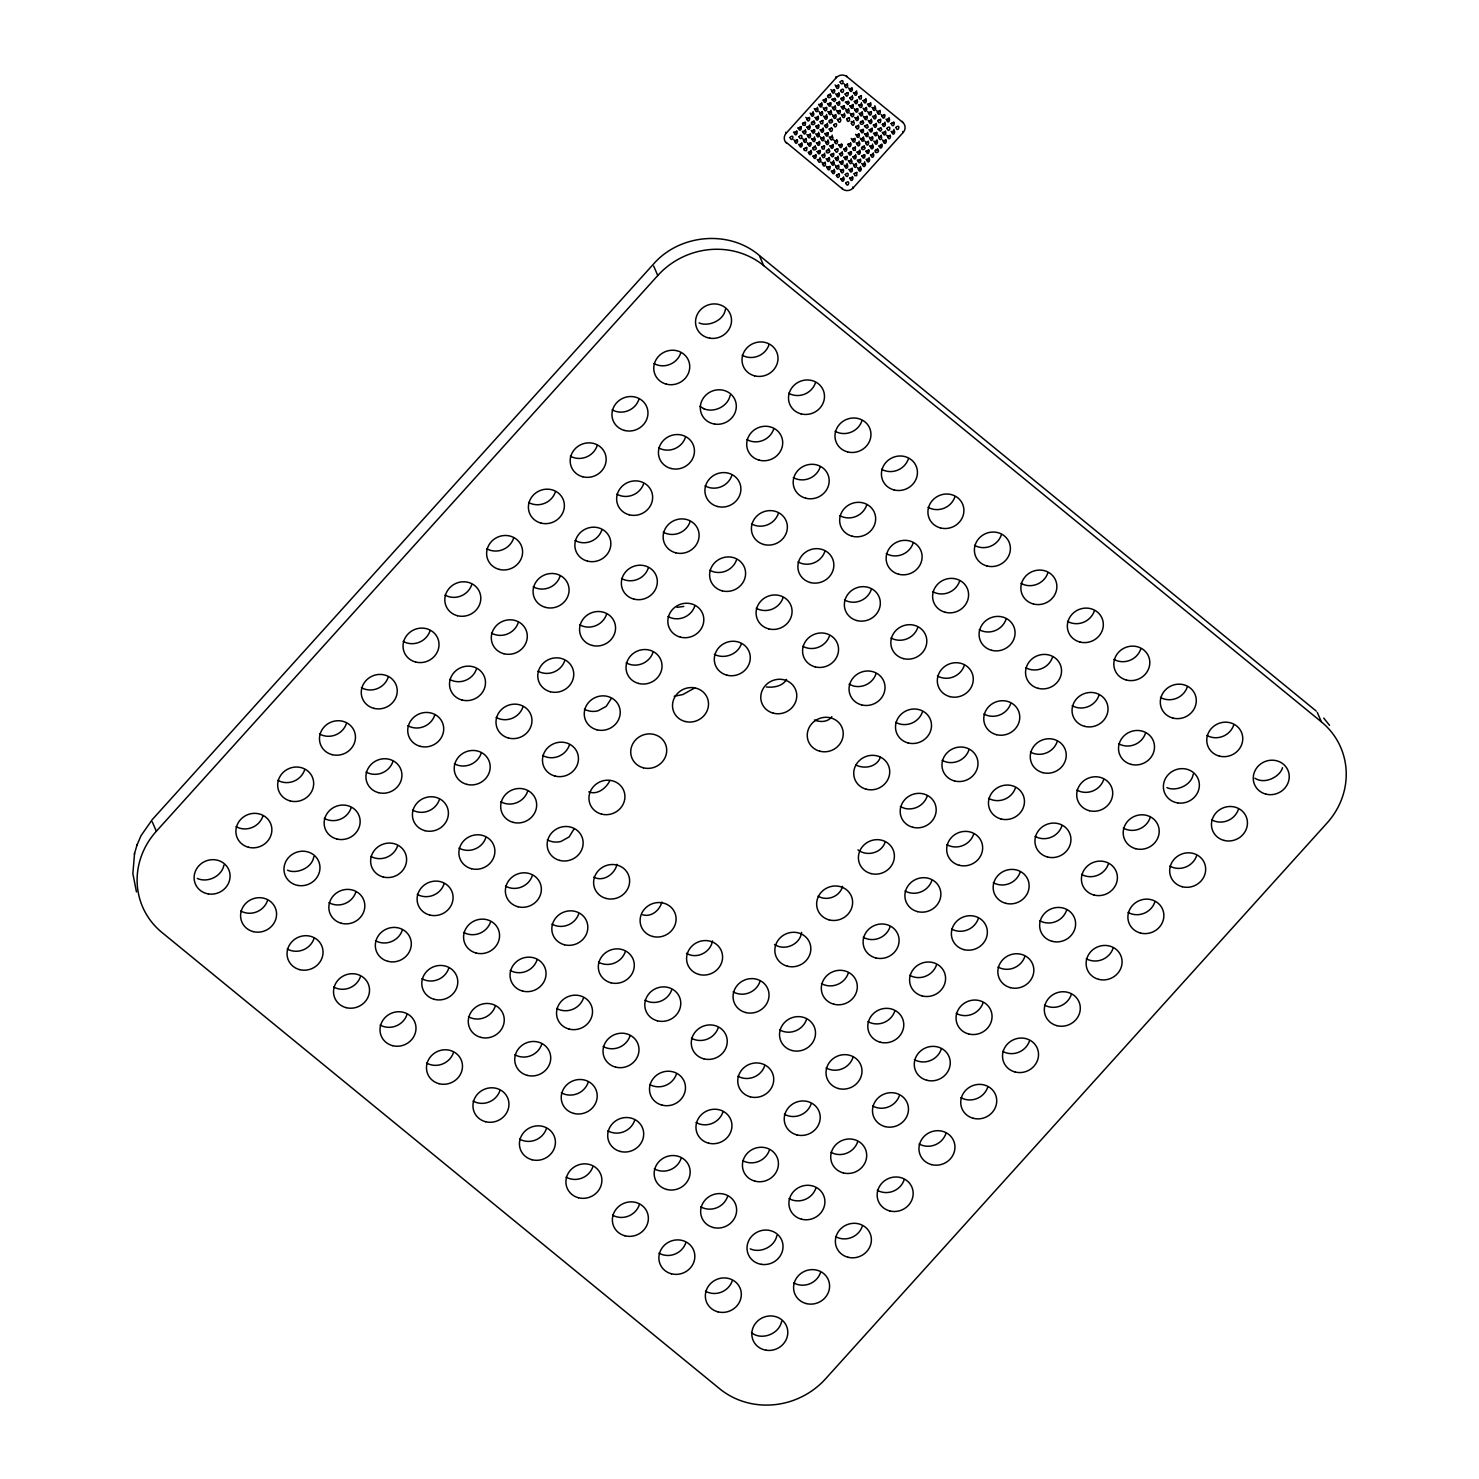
<?xml version="1.0" encoding="UTF-8"?>
<svg xmlns="http://www.w3.org/2000/svg" width="1479" height="1479" viewBox="0 0 1479 1479"><rect width="100%" height="100%" fill="white"/><g stroke="black" fill="none" stroke-linecap="round" stroke-linejoin="round"><path stroke-width="1.5" d="M833.564 139.876L835.746 141.522M854.844 138.268L853.438 139.932L851.183 138.508M801.6 932.38C800.194 944.6 784.609 951.293 774.515 944.489M134.571 853.42L132.87 873.645L136.456 891.892M836.8 139.729L835.783 141.503M828 132.555L827.519 133.683M859.114 133.868L857.672 135.439L855.601 134.349M797.347 139.71L795.48 141.448L793.761 139.71M801.063 126.658L800.102 128.137L797.939 127.878M802.542 123.46L802.931 125.142L805.094 125.401L805.593 122.683L802.542 123.46L805.242 122.017M802.672 138.453L804.299 140.616L806.147 138.434M809.42 117.396L807.552 119.115L805.833 117.396M803.947 148.769L804.336 150.433L806.499 150.71L806.998 147.992L803.947 148.769L806.647 147.327M811.379 122.646C810.64 126.584 817.258 123.996 814.06 121.592C809.346 121.001 813.653 124.975 814.023 120.742M810.825 142.687L808.958 144.424L807.238 142.687M814.541 129.616L813.136 131.298L811.139 130.485M818.904 111.48L820.549 113.661L822.379 111.48M812.784 147.937C812.045 151.893 818.663 149.305 815.465 146.883C810.27 146.643 815.964 150.063 815.28 145.626M818.719 124.994L817.314 126.658L815.595 126.214M820.198 121.814L820.956 123.755L822.749 123.755L822.879 120.76L820.198 121.814L822.897 120.354M827.611 95.673C826.872 99.629 833.509 97.041 830.311 94.638C825.596 94.046 829.904 98.002 830.274 93.787M820.327 136.789L821.954 138.952L823.803 136.789M826.613 107.301L824.727 109.021L823.045 107.745M820.124 150.285L818.719 151.967L817 151.524M821.603 147.105L822.361 149.046L824.154 149.046L824.653 146.329L821.603 147.105L824.302 145.663M830.791 102.661L829.368 104.325L827.39 103.53M829.035 120.982C828.425 125.382 835.358 121.611 831.29 119.762C826.706 120.169 831.882 122.775 831.679 119.078M834.489 89.609L832.622 91.328L830.902 89.609M821.732 162.08L823.359 164.261L825.208 162.08M832.381 114.456L834.027 116.638L835.857 114.456M826.262 150.913C825.522 154.87 832.141 152.282 828.943 149.86C823.748 149.601 829.442 153.04 828.758 148.603M838.667 84.969L836.8 86.706L835.08 84.969M843.991 83.693L845.618 85.874L847.467 83.693M829.885 166.332L828.018 168.051L826.299 166.332M840.072 110.278L838.205 111.997L836.485 110.278M833.601 153.261L832.64 154.759L830.477 154.482M844.25 105.638L842.845 107.301L840.867 106.506M847.966 92.567L845.212 94.064M837.78 148.639L835.006 150.137M835.191 165.056L836.837 167.238L838.667 165.056M852.144 87.945L850.277 89.664L848.558 87.945M839.185 173.93L836.411 175.428M843.363 169.309L841.496 171.028L839.758 169.309M853.549 113.236L851.682 114.974L849.963 113.254M847.079 156.238L845.655 157.902L843.677 157.107M858.744 97.004L859.502 98.945L861.296 98.927L861.425 95.95L858.744 97.004L861.444 95.543M857.728 108.614L855.86 110.333L854.141 108.614M851.257 151.616L849.852 153.28L848.133 152.836M852.736 148.436L853.475 150.359L855.287 150.359L855.417 147.382L852.736 148.436L855.435 146.976M852.847 163.411L854.492 165.574L856.323 163.393M860.149 122.295C859.41 126.251 866.047 123.663 862.83 121.241C858.134 120.649 862.442 124.624 862.812 120.409M852.662 176.907L851.682 178.404L849.538 178.127M854.141 173.727L854.899 175.668L856.692 175.668L856.822 172.673L854.141 173.727L856.84 172.285M863.311 129.283L861.906 130.947L859.928 130.152M867.027 116.212L865.16 117.95L863.44 116.231M861.554 147.604C860.815 151.561 867.452 148.954 864.235 146.55C859.539 145.959 863.847 149.934 864.217 145.7M860.538 159.214L859.133 160.878L857.154 160.083M864.919 141.078L866.565 143.241L868.395 141.078M871.205 111.591L869.338 113.31L867.618 111.591M864.734 154.574L863.754 156.071L861.591 155.813M868.912 149.952L867.489 151.616L865.77 151.172M876.511 110.315L878.156 112.478L879.987 110.315M872.61 136.881L870.743 138.619L869.023 136.9M877.805 120.631L878.563 122.572L880.356 122.572L880.855 119.854L877.805 120.631L880.504 119.189M876.788 132.26L875.383 133.923L873.405 133.128M875.032 150.581C874.292 154.519 880.929 151.93 877.713 149.527C873.017 148.935 877.306 152.892 877.694 148.676M884.682 114.567L882.797 116.286L881.077 114.567M886.087 139.858L884.202 141.596L882.482 139.858M890.266 135.236L888.398 136.955L886.66 135.236M893.982 122.165L891.208 123.663M137.011 845.045L141.004 835.709L152.226 819.643L653.57 263.983C679.342 234.403 728.26 229.504 758.579 254.832L1316.273 711.103M134.367 854.141L137.196 844.398M617.002 864.291C614.82 874.163 603.45 882.187 593.708 877.176M1282.515 767.73C1280.13 776.53 1264.933 784.868 1254.876 778.213M849.297 117.691L846.727 118.745M841.773 144.202L840.054 145.681L838.408 144.517M712.508 940.921C710.678 952.421 696.609 959.538 686.496 953.326M223.939 865.104C221.702 876.64 207.263 883.074 197.299 878.452M313.825 856.655C312.051 868.598 295.745 874.274 287.536 870.188M725.394 309.37C723.619 321.294 707.313 326.97 699.086 322.884M730.164 395.244C727.908 406.78 713.47 413.214 703.505 408.574M776.882 1235.52C774.645 1247.056 760.206 1253.489 750.223 1248.849M781.651 1321.376C778.841 1335.056 760.151 1340.51 751.443 1332.505M1193.22 774.09C1191.445 786.015 1175.158 791.69 1166.931 787.623M661.871 902.042C659.763 910.288 651.333 917.405 642.589 914.798M574 828.961L569.101 836.948L560.855 841.496A18.173 17.082 -23.4 0 1 547.285 839.795M842.549 886.309C839.998 896.644 826.983 901.561 818.053 896.126M834.951 98.427L835.783 99.925L834.378 101.589L832.178 99.925L834.951 98.427L831.845 99.259M848.428 101.404L849.26 102.901L847.855 104.565L845.748 102.458L848.428 101.404L845.304 102.236M845.581 108.577L847.023 111.165L848.706 108.577M867.489 125.049L868.228 126.991L866.916 128.211L864.716 126.547L867.489 125.049L864.365 125.881M880.966 128.026L881.798 129.523L880.375 131.187L878.193 129.523L880.966 128.026L877.842 128.839M878.119 135.199L879.561 137.787L881.244 135.199M611.234 698.624L606.205 706.352L597.96 710.844A18.173 17.082 -23.4 0 1 584.39 709.144M741.275 644.031C737.707 654.624 724.063 659.449 714.357 654.328M885.181 841.958C881.78 853.069 866.879 856.877 857.968 849.889M880.375 757.322C876.77 767.083 864.346 769.357 855.805 764.976M831.586 128.063L828.998 129.043M609.718 780.912C605.983 788.344 597.368 795.184 588.753 791.894M786.588 679.379C782.631 686.348 773.702 687.735 766.381 686.977M831.827 716.686C828.037 722.214 820.124 722.418 814.467 719.996M156.33 831.272L657.767 275.538A75.688 71.177 -23.4 0 1 763.682 265.591L1321.394 721.863A75.688 71.177 -23.4 0 1 1327.014 823.063L825.578 1378.816A75.688 71.177 -23.4 0 1 719.663 1388.763L161.95 932.473A75.688 71.177 -23.4 0 1 156.33 831.272L152.245 821.806M786.717 143.371A7.561 7.118 -23.4 0 1 786.144 133.239L836.301 77.666A7.561 7.118 -23.4 0 1 846.894 76.668L902.652 122.295A7.561 7.118 -23.4 0 1 903.225 132.426L853.069 187.999A7.561 7.118 -23.4 0 1 842.494 188.998L786.31 142.409M694.686 687.975L682.762 694.575L674.184 696.258M827.427 133.813L824.616 133.461M676.938 607.37L683.76 606.427M849.852 97.873L852.033 97.596L852.422 95.506M882.39 124.495L884.571 124.218L884.941 122.128M879.136 145.996L880.948 145.996L881.872 144.036M843.843 149.305L846.025 149.028L846.432 147.013M900.323 806.573L904.593 808.347A18.173 17.082 -23.4 0 0 927.185 796.127M855.62 126.325L857.598 126.75L858.615 124.975M699.937 406.355L703.875 408.759M862.96 100.572L865.511 100.572L865.881 98.483M854.141 101.404L856.304 101.681L857.228 99.74M840.664 98.427L842.827 98.705L843.751 96.764M873.202 125.049L875.365 125.308L876.289 123.367M836.485 103.068L838.648 103.327L839.573 101.385M869.023 129.671L871.186 129.949L872.111 128.007M823.008 100.091L825.171 100.35L826.095 98.409M870.428 154.981L872.961 154.981L873.349 152.892M824.413 125.382L826.576 125.66L827.334 123.293M856.951 152.004L859.114 152.282L859.872 149.915M852.773 156.626L854.936 156.903L855.694 154.555M806.758 127.046L809.309 127.046L809.697 124.957M839.296 153.668L841.847 153.65L842.217 151.579M821.64 155.313L824.191 155.313L824.579 153.224M808.181 152.337L810.326 152.614L811.102 150.266M812.821 156.145L814.984 156.423L815.909 154.482M840.701 178.959L843.252 178.959L843.622 176.87M849.075 684.185L853.438 685.997A18.173 17.082 -23.4 0 0 876.012 673.758M847.596 144.239L849.796 144.628L850.684 142.76M851.128 121.426L853.143 122.202L853.716 120.575M837.022 119.281L839.24 119.392L840.257 117.617M1323.705 718.091L1329.566 725.357M893.982 129.376L893.482 132.093L891.042 131.465M885.939 119.226L888.361 119.854L889.119 117.507M874.921 105.73L874.422 108.448L871.834 107.412M867.341 104.011L869.338 104.824L870.706 102.698M872.462 116.249L874.884 116.878L875.66 114.53M861.444 102.754L861.333 105.194L858.523 104.843M853.401 92.604L855.823 93.232L856.6 90.885M882.223 132.297L884.202 133.092L885.57 130.984M858.985 113.273L861.407 113.901L862.183 111.554M849.686 105.675L851.682 106.47L853.05 104.362M872.61 144.092L872.111 146.809L869.523 145.774M859.133 141.134L858.633 143.851L856.045 142.797M865.973 159.251L868.413 159.88L869.171 157.513M864.716 161.803L864.235 164.52L861.647 163.466M826.613 114.512L826.114 117.229L823.526 116.175M818.571 104.362L820.993 104.991L821.751 102.624M860.538 166.424L860.057 169.142L857.413 167.645M851.257 158.826L850.758 161.544L848.17 160.49M813.136 111.535L812.637 114.253L810.048 113.199M814.855 117.433L817.277 118.061L818.201 116.12M847.079 163.448L846.58 166.166L843.991 165.13M828.018 139.802L827.519 142.52L824.894 141.041M819.976 129.653L822.398 130.281L823.156 127.933M848.798 169.345L850.776 170.14L852.144 168.033M829.737 145.7L831.716 146.495L833.084 144.387M818.719 132.204L818.22 134.922L815.632 133.868M834.859 157.939L837.28 158.567L838.038 156.201M833.601 160.471L833.102 163.189L830.514 162.154M814.541 136.844L814.042 139.544L811.453 138.508M816.26 142.724L818.257 143.537L819.606 141.411M826.021 158.771L828.018 159.566L829.386 157.458M802.321 131.317L804.742 131.945L805.519 129.597M831.143 171.009L833.564 171.638L834.341 169.272M820.124 157.513L820.013 159.954L817.203 159.603M793.483 132.149L795.924 132.777L796.848 130.836M798.605 144.387L801.045 145.016L801.803 142.65M1317.29 712.416L1321.394 721.863M902.245 121.352L902.652 122.295M902.819 131.483L903.225 132.426M846.469 75.725L846.894 76.668M835.894 76.723L836.301 77.666M852.662 187.057L853.069 187.999M842.069 188.055L842.494 188.998M785.737 132.297L786.144 133.239M759.596 256.126L763.682 265.591M653.681 266.072L657.767 275.538M871.482 119.152L870.262 121.685L868.118 120.465M877.065 139.821L876.289 142.187L873.701 141.134M862.996 108.226L865.16 109.446L866.509 107.338M867.766 132.223L866.565 134.755L864.402 133.535M858.005 116.175L857.228 118.542L854.64 117.488M863.588 136.844L862.386 139.377L860.223 138.176M838.944 92.548L838.168 94.896L835.58 93.861M844.527 113.217L843.769 115.528L841.181 114.53M835.228 105.601L834.027 108.133L831.882 106.913M831.05 110.241L829.848 112.774L827.704 111.554M839.332 161.322L841.477 162.542L842.845 160.416M817.573 107.264L816.815 109.612L814.226 108.577M829.09 136.808L831.161 137.861L832.27 135.162M806.813 134.7L808.958 135.92L810.326 133.813M355.81 892.17A18.173 17.082 -23.4 0 1 328.985 902.671M262.874 816.112A18.173 17.082 -23.4 0 1 236.03 826.632M648.32 567.991A18.173 17.082 -23.4 0 1 621.494 578.492M555.364 491.934A18.173 17.082 -23.4 0 1 528.539 502.453M694.797 606.002A18.173 17.082 -23.4 0 1 667.972 616.521M681.153 1158.334A18.173 17.082 -23.4 0 1 654.31 1168.835M727.631 1196.345A18.173 17.082 -23.4 0 1 700.787 1206.864M448.766 968.209A18.173 17.082 -23.4 0 1 421.94 978.728M527.652 791.247A18.173 17.082 -23.4 0 1 500.826 801.766M722.935 1112.023A18.173 17.082 -23.4 0 1 696.091 1122.524M769.413 1150.033A18.173 17.082 -23.4 0 1 742.569 1160.553M815.89 1188.062A18.173 17.082 -23.4 0 1 789.046 1198.582M764.717 1065.712A18.173 17.082 -23.4 0 1 737.892 1076.213M402.288 930.18A18.173 17.082 -23.4 0 1 375.463 940.699M495.243 1006.238A18.173 17.082 -23.4 0 1 468.418 1016.739M959.594 581.136A18.173 17.082 -23.4 0 1 932.75 591.655M541.721 1044.266A18.173 17.082 -23.4 0 1 514.877 1054.767M588.198 1082.277A18.173 17.082 -23.4 0 1 561.354 1092.796M634.676 1120.306A18.173 17.082 -23.4 0 1 607.832 1130.825M964.271 665.476A18.173 17.082 -23.4 0 1 937.446 675.995M1010.749 703.505A18.173 17.082 -23.4 0 1 983.923 714.006M732.308 1280.685A18.173 17.082 -23.4 0 1 705.483 1291.204M783.057 597.719A18.173 17.082 -23.4 0 1 756.231 608.239M871.316 589.437A18.173 17.082 -23.4 0 1 844.491 599.938M346.437 723.49A18.173 17.082 -23.4 0 1 319.612 734.009M485.87 837.558A18.173 17.082 -23.4 0 1 459.026 848.077M434.697 715.207A18.173 17.082 -23.4 0 1 407.871 725.727M945.931 1133.469A18.173 17.082 -23.4 0 1 919.106 1143.97M1006.071 619.165A18.173 17.082 -23.4 0 1 979.227 629.684M1233.745 724.95A18.173 17.082 -23.4 0 1 1206.919 735.451M1187.286 686.922A18.173 17.082 -23.4 0 1 1160.442 697.441M1140.808 648.893A18.173 17.082 -23.4 0 1 1113.964 659.412M1103.704 779.544A18.173 17.082 -23.4 0 1 1076.86 790.063M1071.295 994.535A18.173 17.082 -23.4 0 1 1044.451 1005.036M606.538 614.303A18.173 17.082 -23.4 0 1 579.694 624.804M861.943 420.757A18.173 17.082 -23.4 0 1 835.117 431.276M908.42 458.786A18.173 17.082 -23.4 0 1 881.576 469.287M1066.599 910.195A18.173 17.082 -23.4 0 1 1039.774 920.714M824.857 551.408A18.173 17.082 -23.4 0 1 798.013 561.928M518.279 622.585A18.173 17.082 -23.4 0 1 491.435 633.086M1196.659 855.601A18.173 17.082 -23.4 0 1 1169.815 866.102M866.639 505.097A18.173 17.082 -23.4 0 1 839.795 515.616M1024.818 956.506A18.173 17.082 -23.4 0 1 997.992 967.026M1029.513 1040.846A18.173 17.082 -23.4 0 1 1002.67 1051.347M564.756 660.614A18.173 17.082 -23.4 0 1 537.912 671.115M760.04 981.372A18.173 17.082 -23.4 0 1 733.196 991.891M1052.53 657.194A18.173 17.082 -23.4 0 1 1025.705 667.695M1145.486 733.233A18.173 17.082 -23.4 0 1 1118.66 743.752M973.663 834.156A18.173 17.082 -23.4 0 1 946.819 844.657M1020.14 872.166A18.173 17.082 -23.4 0 1 993.296 882.686M513.583 538.245A18.173 17.082 -23.4 0 1 486.757 548.764M653.015 652.313A18.173 17.082 -23.4 0 1 626.172 662.832M560.06 576.274A18.173 17.082 -23.4 0 1 533.216 586.775M931.862 880.467A18.173 17.082 -23.4 0 1 905.037 890.968M978.34 918.477A18.173 17.082 -23.4 0 1 951.515 928.997M314.029 938.481A18.173 17.082 -23.4 0 1 287.203 948.982M360.506 976.491A18.173 17.082 -23.4 0 1 333.662 987.011M267.551 900.452A18.173 17.082 -23.4 0 1 240.726 910.972M583.502 997.955A18.173 17.082 -23.4 0 1 556.677 1008.456M811.195 1103.722A18.173 17.082 -23.4 0 1 784.369 1114.242M857.672 1141.751A18.173 17.082 -23.4 0 1 830.847 1152.27M1094.331 610.882A18.173 17.082 -23.4 0 1 1067.487 621.383M392.915 761.519A18.173 17.082 -23.4 0 1 366.071 772.038M578.825 913.615A18.173 17.082 -23.4 0 1 551.981 924.116M625.303 951.644A18.173 17.082 -23.4 0 1 598.459 962.145M490.566 921.898A18.173 17.082 -23.4 0 1 463.722 932.417M820.586 1272.402A18.173 17.082 -23.4 0 1 793.742 1282.903M862.368 1226.091A18.173 17.082 -23.4 0 1 835.524 1236.592M671.78 989.654A18.173 17.082 -23.4 0 1 644.936 1000.174M718.239 1027.683A18.173 17.082 -23.4 0 1 691.414 1038.203M406.984 1014.52A18.173 17.082 -23.4 0 1 380.14 1025.039M1047.853 572.854A18.173 17.082 -23.4 0 1 1021.009 583.373M680.728 353A18.173 17.082 -23.4 0 1 653.903 363.52M848.299 973.09A18.173 17.082 -23.4 0 1 821.455 983.59M894.777 1011.1A18.173 17.082 -23.4 0 1 867.933 1021.619M941.254 1049.129A18.173 17.082 -23.4 0 1 914.41 1059.648M731.902 475.351A18.173 17.082 -23.4 0 1 705.058 485.87M638.946 399.312A18.173 17.082 -23.4 0 1 612.103 409.831M778.379 513.379A18.173 17.082 -23.4 0 1 751.535 523.899M829.534 635.748A18.173 17.082 -23.4 0 1 802.709 646.249M453.461 1052.549A18.173 17.082 -23.4 0 1 426.618 1063.068M499.939 1090.578A18.173 17.082 -23.4 0 1 473.095 1101.079M546.417 1128.588A18.173 17.082 -23.4 0 1 519.573 1139.107M1099.008 695.204A18.173 17.082 -23.4 0 1 1072.183 705.723M913.116 543.126A18.173 17.082 -23.4 0 1 886.272 553.627M532.348 875.586A18.173 17.082 -23.4 0 1 505.504 886.106M987.732 1087.157A18.173 17.082 -23.4 0 1 960.888 1097.658M522.956 706.925A18.173 17.082 -23.4 0 1 496.131 717.426M476.497 668.896A18.173 17.082 -23.4 0 1 449.653 679.416M430.019 630.867A18.173 17.082 -23.4 0 1 403.175 641.387M569.433 744.935A18.173 17.082 -23.4 0 1 542.608 755.455M481.174 753.236A18.173 17.082 -23.4 0 1 454.349 763.737M388.219 677.179A18.173 17.082 -23.4 0 1 361.394 687.698M1057.226 741.515A18.173 17.082 -23.4 0 1 1030.401 752.035M601.842 529.963A18.173 17.082 -23.4 0 1 575.017 540.464M904.15 1179.78A18.173 17.082 -23.4 0 1 877.306 1190.281M736.579 559.691A18.173 17.082 -23.4 0 1 709.754 570.21M643.642 483.651A18.173 17.082 -23.4 0 1 616.798 494.152M1001.375 534.825A18.173 17.082 -23.4 0 1 974.532 545.344M922.489 711.787A18.173 17.082 -23.4 0 1 895.645 722.307M968.967 749.816A18.173 17.082 -23.4 0 1 942.123 760.317M597.165 445.623A18.173 17.082 -23.4 0 1 570.321 456.142M890.081 926.778A18.173 17.082 -23.4 0 1 863.237 937.279M936.558 964.789A18.173 17.082 -23.4 0 1 909.714 975.308M983.036 1002.817A18.173 17.082 -23.4 0 1 956.192 1013.337M690.101 521.68A18.173 17.082 -23.4 0 1 663.276 532.181M820.161 467.068A18.173 17.082 -23.4 0 1 793.317 477.588M768.988 344.718A18.173 17.082 -23.4 0 1 742.162 355.219M954.898 496.815A18.173 17.082 -23.4 0 1 928.054 507.315M639.372 1204.646A18.173 17.082 -23.4 0 1 612.528 1215.146M685.849 1242.656A18.173 17.082 -23.4 0 1 659.005 1253.175M397.611 845.859A18.173 17.082 -23.4 0 1 370.767 856.359M439.392 799.547A18.173 17.082 -23.4 0 1 412.549 810.048M592.894 1166.617A18.173 17.082 -23.4 0 1 566.05 1177.136M1015.444 787.845A18.173 17.082 -23.4 0 1 988.601 798.346M1061.922 825.855A18.173 17.082 -23.4 0 1 1035.078 836.374M1108.4 863.884A18.173 17.082 -23.4 0 1 1081.556 874.403M1150.181 817.573A18.173 17.082 -23.4 0 1 1123.337 828.092M899.454 1095.44A18.173 17.082 -23.4 0 1 872.628 1105.959M471.801 584.556A18.173 17.082 -23.4 0 1 444.957 595.076M806.517 1019.401A18.173 17.082 -23.4 0 1 779.673 1029.902M852.995 1057.411A18.173 17.082 -23.4 0 1 826.151 1067.93M351.133 807.83A18.173 17.082 -23.4 0 1 324.289 818.349M537.025 959.926A18.173 17.082 -23.4 0 1 510.2 970.427M629.98 1035.966A18.173 17.082 -23.4 0 1 603.155 1046.485M676.458 1073.994A18.173 17.082 -23.4 0 1 649.632 1084.514M444.088 883.869A18.173 17.082 -23.4 0 1 417.244 894.388M917.793 627.447A18.173 17.082 -23.4 0 1 890.968 637.967M1113.077 948.224A18.173 17.082 -23.4 0 1 1086.252 958.725M1238.441 809.29A18.173 17.082 -23.4 0 1 1211.597 819.791M773.683 429.039A18.173 17.082 -23.4 0 1 746.84 439.559M815.465 382.728A18.173 17.082 -23.4 0 1 788.64 393.248M685.424 437.34A18.173 17.082 -23.4 0 1 658.58 447.841M304.656 769.801A18.173 17.082 -23.4 0 1 277.812 780.32M1154.877 901.913A18.173 17.082 -23.4 0 1 1128.033 912.414M789.971 137.529C792.615 143.888 794.962 132.352 789.971 137.529M798.956 136.678C801.618 143.056 803.947 131.502 798.956 136.678M840.109 81.955C842.771 88.315 845.119 76.779 840.109 81.955M840.59 90.533C843.252 96.911 845.581 85.375 840.59 90.533M845.267 174.559C847.911 180.937 850.259 169.401 845.267 174.559M845.748 183.156C848.391 189.534 850.739 177.979 845.748 183.156M886.901 128.414C889.545 134.792 891.892 123.256 886.901 128.414M794.186 132.722C796.183 139.34 799.658 128.026 794.186 132.722M794.667 141.171C796.663 147.771 800.121 136.456 794.667 141.171M798.364 128.1C800.361 134.7 803.837 123.404 798.364 128.1M799.307 144.96C801.304 151.579 804.779 140.265 799.307 144.96M803.023 131.908C805.02 138.508 808.477 127.194 803.023 131.908M806.721 118.838C808.717 125.438 812.193 114.142 806.721 118.838M803.485 140.339C805.482 146.939 808.958 135.643 803.485 140.339M807.201 127.268C809.198 133.886 812.655 122.572 807.201 127.268M810.899 114.197C812.895 120.816 816.371 109.501 810.899 114.197M807.663 135.698C809.66 142.317 813.136 131.002 807.663 135.698M808.126 144.129C810.122 150.747 813.598 139.433 808.126 144.129M815.077 109.575C817.074 116.175 820.549 104.88 815.077 109.575M811.842 131.076C813.838 137.676 817.314 126.381 811.842 131.076M808.606 152.577C810.603 159.177 814.079 147.863 808.606 152.577M815.558 118.006C817.554 124.624 821.011 113.31 815.558 118.006M812.304 139.507C814.3 146.107 817.776 134.811 812.304 139.507M819.255 104.935C821.252 111.554 824.727 100.239 819.255 104.935M816.02 126.436C818.016 133.055 821.492 121.74 816.02 126.436M819.736 113.384C821.732 119.984 825.19 108.67 819.736 113.384M816.482 134.866C818.479 141.485 821.954 130.17 816.482 134.866M813.247 156.367C815.243 162.986 818.719 151.671 813.247 156.367M823.433 100.313C825.43 106.913 828.906 95.617 823.433 100.313M816.963 143.315C818.959 149.915 822.435 138.601 816.963 143.315M823.914 108.743C825.911 115.362 829.386 104.048 823.914 108.743M820.679 130.244C822.657 136.844 826.132 125.549 820.679 130.244M817.425 151.745C819.421 158.345 822.897 147.05 817.425 151.745M824.376 117.174C826.373 123.792 829.848 112.478 824.376 117.174M821.141 138.675C823.137 145.293 826.613 133.979 821.141 138.675M817.905 160.176C819.902 166.776 823.359 155.48 817.905 160.176M828.092 104.122C830.089 110.722 833.564 99.407 828.092 104.122M824.857 125.604C826.853 132.223 830.311 120.908 824.857 125.604M831.79 91.051C833.786 97.651 837.262 86.355 831.79 91.051M828.554 112.552C830.551 119.152 834.027 107.856 828.554 112.552M825.319 134.053C827.316 140.653 830.791 129.339 825.319 134.053M822.084 155.554C824.08 162.154 827.537 150.84 822.084 155.554M825.781 142.483C827.778 149.083 831.253 137.787 825.781 142.483M835.986 86.411C837.964 93.029 841.44 81.715 835.986 86.411M822.546 163.984C824.542 170.584 828.018 159.27 822.546 163.984M832.732 107.912C834.729 114.53 838.205 103.216 832.732 107.912M829.497 129.412C831.494 136.031 834.969 124.717 829.497 129.412M836.448 94.859C838.445 101.459 841.921 90.145 836.448 94.859M833.213 116.342C835.21 122.96 838.667 111.646 833.213 116.342M829.959 137.843C831.956 144.461 835.432 133.147 829.959 137.843M826.724 159.344C828.721 165.962 832.196 154.648 826.724 159.344M836.911 103.29C838.907 109.89 842.383 98.594 836.911 103.29M833.675 124.791C835.672 131.391 839.148 120.076 833.675 124.791M830.44 146.292C832.437 152.892 835.894 141.577 830.44 146.292M827.186 167.774C829.183 174.393 832.659 163.078 827.186 167.774M837.391 111.72C839.388 118.32 842.845 107.024 837.391 111.72M830.902 154.722C832.899 161.322 836.374 150.008 830.902 154.722M841.089 98.649C843.085 105.268 846.561 93.953 841.089 98.649M837.853 120.15C839.85 126.769 843.326 115.454 837.853 120.15M834.618 141.651C836.615 148.251 840.072 136.955 834.618 141.651M844.805 85.597C846.801 92.197 850.277 80.883 844.805 85.597M841.569 107.08C843.566 113.698 847.023 102.384 841.569 107.08M831.364 163.152C833.361 169.752 836.837 158.456 831.364 163.152M835.08 150.082C837.077 156.7 840.553 145.386 835.08 150.082M845.267 94.027C847.264 100.627 850.739 89.332 845.267 94.027M831.845 171.582C833.842 178.201 837.299 166.887 831.845 171.582M842.032 115.528C844.028 122.128 847.504 110.814 842.032 115.528M835.543 158.512C837.539 165.13 841.015 153.816 835.543 158.512M839.259 145.46C841.255 152.06 844.731 140.745 839.259 145.46M849.445 89.387C851.442 96.006 854.917 84.691 849.445 89.387M846.21 110.888C848.207 117.507 851.682 106.192 846.21 110.888M836.023 166.961C838.02 173.561 841.477 162.246 836.023 166.961M839.721 153.89C841.717 160.49 845.193 149.194 839.721 153.89M849.926 97.817C851.922 104.436 855.38 93.122 849.926 97.817M836.485 175.391C838.482 181.991 841.958 170.677 836.485 175.391M846.672 119.318C848.669 125.937 852.144 114.622 846.672 119.318M840.201 162.32C842.198 168.939 845.674 157.624 840.201 162.32M850.388 106.266C852.385 112.866 855.86 101.552 850.388 106.266M843.899 149.25C845.896 155.868 849.371 144.554 843.899 149.25M854.104 93.195C856.101 99.796 859.558 88.5 854.104 93.195M850.85 114.696C852.847 121.296 856.323 110.001 850.85 114.696M840.664 170.751C842.66 177.369 846.136 166.055 840.664 170.751M844.38 157.698C846.376 164.298 849.852 152.984 844.38 157.698M854.566 101.626C856.563 108.244 860.038 96.93 854.566 101.626M841.144 179.181C843.141 185.799 846.598 174.485 841.144 179.181M851.331 123.127C853.328 129.727 856.803 118.431 851.331 123.127M848.077 144.628C850.074 151.228 853.549 139.932 848.077 144.628M844.842 166.129C846.838 172.729 850.314 161.414 844.842 166.129M855.028 110.056C857.025 116.675 860.501 105.36 855.028 110.056M848.558 153.058C850.554 159.658 854.03 148.362 848.558 153.058M855.509 118.486C857.506 125.105 860.981 113.791 855.509 118.486M852.274 139.987C854.252 146.606 857.728 135.292 852.274 139.987M849.02 161.488C851.017 168.107 854.492 156.792 849.02 161.488M859.207 105.434C861.203 112.034 864.679 100.738 859.207 105.434M855.971 126.935C857.968 133.535 861.444 122.221 855.971 126.935M849.501 169.919C851.497 176.537 854.954 165.223 849.501 169.919M859.687 113.865C861.684 120.465 865.16 109.169 859.687 113.865M856.452 135.365C858.449 141.966 861.906 130.67 856.452 135.365M863.385 100.794C865.381 107.412 868.857 96.098 863.385 100.794M853.198 156.866C855.195 163.466 858.67 152.152 853.198 156.866M849.963 178.367C851.959 184.967 855.435 173.653 849.963 178.367M856.914 143.796C858.911 150.396 862.386 139.1 856.914 143.796M853.679 165.297C855.675 171.897 859.133 160.601 853.679 165.297M863.865 109.224C865.862 115.843 869.338 104.528 863.865 109.224M860.63 130.725C862.627 137.344 866.084 126.029 860.63 130.725M857.376 152.226C859.373 158.845 862.849 147.53 857.376 152.226M864.328 117.673C866.324 124.273 869.8 112.959 864.328 117.673M861.092 139.174C863.089 145.774 866.565 134.46 861.092 139.174M868.044 104.602C870.04 111.202 873.516 99.906 868.044 104.602M857.857 160.656C859.854 167.275 863.311 155.961 857.857 160.656M858.319 169.105C860.316 175.705 863.791 164.391 858.319 169.105M868.506 113.033C870.502 119.651 873.978 108.337 868.506 113.033M865.27 134.534C867.267 141.134 870.743 129.838 865.27 134.534M862.035 156.035C864.032 162.635 867.489 151.339 862.035 156.035M868.986 121.463C870.983 128.081 874.44 116.767 868.986 121.463M865.733 142.964C867.729 149.582 871.205 138.268 865.733 142.964M862.497 164.465C864.494 171.083 867.97 159.769 862.497 164.465M872.684 108.411C874.681 115.011 878.156 103.696 872.684 108.411M869.449 129.912C871.445 136.512 874.921 125.197 869.449 129.912M866.213 151.394C868.21 158.013 871.667 146.698 866.213 151.394M873.165 116.841C875.161 123.441 878.618 112.145 873.165 116.841M869.911 138.342C871.907 144.942 875.383 133.628 869.911 138.342M866.676 159.843C868.672 166.443 872.148 155.129 866.676 159.843M873.627 125.271C875.623 131.871 879.099 120.575 873.627 125.271M870.391 146.772C872.388 153.372 875.845 142.076 870.391 146.772M877.343 112.201C879.339 118.819 882.797 107.505 877.343 112.201M874.089 133.702C876.086 140.32 879.561 129.006 874.089 133.702M870.854 155.203C872.85 161.821 876.326 150.507 870.854 155.203M874.57 142.132C876.566 148.75 880.023 137.436 874.57 142.132M881.983 116.009C883.98 122.609 887.455 111.313 881.983 116.009M878.748 137.51C880.744 144.11 884.202 132.814 878.748 137.51M882.445 124.439C884.442 131.058 887.918 119.744 882.445 124.439M879.21 145.94C881.207 152.559 884.682 141.245 879.21 145.94M882.926 132.87C884.923 139.488 888.398 128.174 882.926 132.87M886.624 119.817C888.62 126.418 892.096 115.103 886.624 119.817M883.388 141.318C885.385 147.918 888.861 136.604 883.388 141.318M887.566 136.678C889.563 143.278 893.039 131.982 887.566 136.678M891.282 123.607C893.279 130.226 896.755 118.912 891.282 123.607M891.745 132.056C893.741 138.656 897.217 127.342 891.745 132.056M895.923 127.416C897.919 134.016 901.395 122.72 895.923 127.416M714.579 424.066A18.173 17.082 -23.4 0 0 735.433 400.957A18.173 17.082 -23.4 0 0 704.928 396.076A18.173 17.082 -23.4 0 0 714.579 424.066M709.809 338.192A18.173 17.082 -23.4 0 0 730.644 315.082A18.173 17.082 -23.4 0 0 700.159 310.202A18.173 17.082 -23.4 0 0 709.809 338.192M1265.839 794.112A18.173 17.082 -23.4 0 0 1288.819 772.962A18.173 17.082 -23.4 0 0 1259.091 765.253A18.173 17.082 -23.4 0 0 1265.839 794.112M208.373 893.926A18.173 17.082 -23.4 0 0 229.208 870.817A18.173 17.082 -23.4 0 0 198.722 865.954A18.173 17.082 -23.4 0 0 208.373 893.926M766.085 1350.216A18.173 17.082 -23.4 0 0 786.92 1327.107A18.173 17.082 -23.4 0 0 756.435 1322.226A18.173 17.082 -23.4 0 0 766.085 1350.216M298.24 885.496A18.173 17.082 -23.4 0 0 319.094 862.386A18.173 17.082 -23.4 0 0 288.59 857.506A18.173 17.082 -23.4 0 0 298.24 885.496M761.315 1264.342A18.173 17.082 -23.4 0 0 782.151 1241.232A18.173 17.082 -23.4 0 0 751.646 1236.352A18.173 17.082 -23.4 0 0 761.315 1264.342M1177.654 802.912A18.173 17.082 -23.4 0 0 1198.489 779.803A18.173 17.082 -23.4 0 0 1167.985 774.941A18.173 17.082 -23.4 0 0 1177.654 802.912M643.31 767.804A18.173 17.082 -23.4 0 0 666.289 746.636A18.173 17.082 -23.4 0 0 636.562 738.945A18.173 17.082 -23.4 0 0 643.31 767.804M652.683 936.466A18.173 17.082 -23.4 0 0 675.681 915.316A18.173 17.082 -23.4 0 0 645.935 907.607A18.173 17.082 -23.4 0 0 652.683 936.466M829.22 919.901A18.173 17.082 -23.4 0 0 852.2 898.733A18.173 17.082 -23.4 0 0 822.472 891.042A18.173 17.082 -23.4 0 0 829.22 919.901M819.828 751.221A18.173 17.082 -23.4 0 0 842.827 730.053A18.173 17.082 -23.4 0 0 813.08 722.362A18.173 17.082 -23.4 0 0 819.828 751.221M713.229 1227.496A18.173 17.082 -23.4 0 0 736.209 1206.328A18.173 17.082 -23.4 0 0 706.481 1198.637A18.173 17.082 -23.4 0 0 713.229 1227.496M434.382 999.36A18.173 17.082 -23.4 0 0 457.362 978.192A18.173 17.082 -23.4 0 0 427.634 970.501A18.173 17.082 -23.4 0 0 434.382 999.36M299.645 969.632A18.173 17.082 -23.4 0 0 322.625 948.464A18.173 17.082 -23.4 0 0 292.897 940.755A18.173 17.082 -23.4 0 0 299.645 969.632M513.268 822.398A18.173 17.082 -23.4 0 0 536.248 801.23A18.173 17.082 -23.4 0 0 506.521 793.539A18.173 17.082 -23.4 0 0 513.268 822.398M420.313 746.359A18.173 17.082 -23.4 0 0 443.293 725.191A18.173 17.082 -23.4 0 0 413.565 717.5A18.173 17.082 -23.4 0 0 420.313 746.359M601.528 814.116A18.173 17.082 -23.4 0 0 624.508 792.947A18.173 17.082 -23.4 0 0 594.78 785.257A18.173 17.082 -23.4 0 0 601.528 814.116M931.548 1164.62A18.173 17.082 -23.4 0 0 954.528 1143.452A18.173 17.082 -23.4 0 0 924.8 1135.743A18.173 17.082 -23.4 0 0 931.548 1164.62M699.16 974.495A18.173 17.082 -23.4 0 0 722.159 953.326A18.173 17.082 -23.4 0 0 692.412 945.636A18.173 17.082 -23.4 0 0 699.16 974.495M991.669 650.316A18.173 17.082 -23.4 0 0 1014.649 629.148A18.173 17.082 -23.4 0 0 984.922 621.457A18.173 17.082 -23.4 0 0 991.669 650.316M346.123 1007.643A18.173 17.082 -23.4 0 0 369.103 986.475A18.173 17.082 -23.4 0 0 339.357 978.784A18.173 17.082 -23.4 0 0 346.123 1007.643M253.168 931.604A18.173 17.082 -23.4 0 0 276.148 910.435A18.173 17.082 -23.4 0 0 246.42 902.745A18.173 17.082 -23.4 0 0 253.168 931.604M439.06 1083.7A18.173 17.082 -23.4 0 0 462.058 1062.532A18.173 17.082 -23.4 0 0 432.312 1054.841A18.173 17.082 -23.4 0 0 439.06 1083.7M569.119 1029.088A18.173 17.082 -23.4 0 0 592.099 1007.938A18.173 17.082 -23.4 0 0 562.371 1000.229A18.173 17.082 -23.4 0 0 569.119 1029.088M615.597 1067.117A18.173 17.082 -23.4 0 0 638.577 1045.949A18.173 17.082 -23.4 0 0 608.849 1038.258A18.173 17.082 -23.4 0 0 615.597 1067.117M662.074 1105.146A18.173 17.082 -23.4 0 0 685.054 1083.978A18.173 17.082 -23.4 0 0 655.326 1076.287A18.173 17.082 -23.4 0 0 662.074 1105.146M332.054 754.641A18.173 17.082 -23.4 0 0 355.034 733.473A18.173 17.082 -23.4 0 0 325.306 725.782A18.173 17.082 -23.4 0 0 332.054 754.641M471.468 868.709A18.173 17.082 -23.4 0 0 494.467 847.541A18.173 17.082 -23.4 0 0 464.72 839.85A18.173 17.082 -23.4 0 0 471.468 868.709M378.532 792.67A18.173 17.082 -23.4 0 0 401.512 771.502A18.173 17.082 -23.4 0 0 371.765 763.811A18.173 17.082 -23.4 0 0 378.532 792.67M666.752 1189.467A18.173 17.082 -23.4 0 0 689.75 1168.318A18.173 17.082 -23.4 0 0 660.004 1160.608A18.173 17.082 -23.4 0 0 666.752 1189.467M703.856 1058.835A18.173 17.082 -23.4 0 0 726.836 1037.666A18.173 17.082 -23.4 0 0 697.108 1029.976A18.173 17.082 -23.4 0 0 703.856 1058.835M750.334 1096.845A18.173 17.082 -23.4 0 0 773.314 1075.695A18.173 17.082 -23.4 0 0 743.586 1067.986A18.173 17.082 -23.4 0 0 750.334 1096.845M796.811 1134.874A18.173 17.082 -23.4 0 0 819.791 1113.705A18.173 17.082 -23.4 0 0 790.063 1106.015A18.173 17.082 -23.4 0 0 796.811 1134.874M248.472 847.264A18.173 17.082 -23.4 0 0 271.452 826.095A18.173 17.082 -23.4 0 0 241.724 818.405A18.173 17.082 -23.4 0 0 248.472 847.264M387.905 961.332A18.173 17.082 -23.4 0 0 410.885 940.163A18.173 17.082 -23.4 0 0 381.157 932.473A18.173 17.082 -23.4 0 0 387.905 961.332M480.86 1037.389A18.173 17.082 -23.4 0 0 503.84 1016.221A18.173 17.082 -23.4 0 0 474.112 1008.512A18.173 17.082 -23.4 0 0 480.86 1037.389M527.337 1075.399A18.173 17.082 -23.4 0 0 550.317 1054.25A18.173 17.082 -23.4 0 0 520.571 1046.54A18.173 17.082 -23.4 0 0 527.337 1075.399M856.933 620.57A18.173 17.082 -23.4 0 0 879.913 599.42A18.173 17.082 -23.4 0 0 850.185 591.711A18.173 17.082 -23.4 0 0 856.933 620.57M573.815 1113.428A18.173 17.082 -23.4 0 0 596.795 1092.26A18.173 17.082 -23.4 0 0 567.049 1084.569A18.173 17.082 -23.4 0 0 573.815 1113.428M620.274 1151.457A18.173 17.082 -23.4 0 0 643.273 1130.289A18.173 17.082 -23.4 0 0 613.526 1122.598A18.173 17.082 -23.4 0 0 620.274 1151.457M843.289 1172.902A18.173 17.082 -23.4 0 0 866.269 1151.734A18.173 17.082 -23.4 0 0 836.541 1144.043A18.173 17.082 -23.4 0 0 843.289 1172.902M940.496 527.948A18.173 17.082 -23.4 0 0 963.495 506.798A18.173 17.082 -23.4 0 0 933.748 499.089A18.173 17.082 -23.4 0 0 940.496 527.948M875.697 957.911A18.173 17.082 -23.4 0 0 898.677 936.762A18.173 17.082 -23.4 0 0 868.931 929.052A18.173 17.082 -23.4 0 0 875.697 957.911M922.175 995.94A18.173 17.082 -23.4 0 0 945.155 974.772A18.173 17.082 -23.4 0 0 915.409 967.081A18.173 17.082 -23.4 0 0 922.175 995.94M968.634 1033.969A18.173 17.082 -23.4 0 0 991.633 1012.801A18.173 17.082 -23.4 0 0 961.886 1005.11A18.173 17.082 -23.4 0 0 968.634 1033.969M898.714 574.259A18.173 17.082 -23.4 0 0 921.694 553.109A18.173 17.082 -23.4 0 0 891.966 545.4A18.173 17.082 -23.4 0 0 898.714 574.259M517.946 906.738A18.173 17.082 -23.4 0 0 540.944 885.57A18.173 17.082 -23.4 0 0 511.198 877.879A18.173 17.082 -23.4 0 0 517.946 906.738M847.966 1257.242A18.173 17.082 -23.4 0 0 870.965 1236.074A18.173 17.082 -23.4 0 0 841.218 1228.365A18.173 17.082 -23.4 0 0 847.966 1257.242M657.379 1020.806A18.173 17.082 -23.4 0 0 680.358 999.638A18.173 17.082 -23.4 0 0 650.631 991.947A18.173 17.082 -23.4 0 0 657.379 1020.806M499.199 569.397A18.173 17.082 -23.4 0 0 522.179 548.228A18.173 17.082 -23.4 0 0 492.452 540.538A18.173 17.082 -23.4 0 0 499.199 569.397M638.614 683.464A18.173 17.082 -23.4 0 0 661.612 662.296A18.173 17.082 -23.4 0 0 631.866 654.605A18.173 17.082 -23.4 0 0 638.614 683.464M545.677 607.425A18.173 17.082 -23.4 0 0 568.657 586.257A18.173 17.082 -23.4 0 0 538.911 578.548A18.173 17.082 -23.4 0 0 545.677 607.425M871.002 873.59A18.173 17.082 -23.4 0 0 893.982 852.422A18.173 17.082 -23.4 0 0 864.254 844.712A18.173 17.082 -23.4 0 0 871.002 873.59M945.192 612.288A18.173 17.082 -23.4 0 0 968.172 591.119A18.173 17.082 -23.4 0 0 938.444 583.429A18.173 17.082 -23.4 0 0 945.192 612.288M1126.406 680.044A18.173 17.082 -23.4 0 0 1149.386 658.876A18.173 17.082 -23.4 0 0 1119.658 651.185A18.173 17.082 -23.4 0 0 1126.406 680.044M1089.32 810.695A18.173 17.082 -23.4 0 0 1112.3 789.527A18.173 17.082 -23.4 0 0 1082.554 781.836A18.173 17.082 -23.4 0 0 1089.32 810.695M1135.78 848.724A18.173 17.082 -23.4 0 0 1158.778 827.556A18.173 17.082 -23.4 0 0 1129.032 819.865A18.173 17.082 -23.4 0 0 1135.78 848.724M1084.625 726.355A18.173 17.082 -23.4 0 0 1107.605 705.187A18.173 17.082 -23.4 0 0 1077.877 697.496A18.173 17.082 -23.4 0 0 1084.625 726.355M592.136 645.436A18.173 17.082 -23.4 0 0 615.135 624.286A18.173 17.082 -23.4 0 0 585.388 616.577A18.173 17.082 -23.4 0 0 592.136 645.436M578.492 1197.768A18.173 17.082 -23.4 0 0 601.472 1176.6A18.173 17.082 -23.4 0 0 571.744 1168.909A18.173 17.082 -23.4 0 0 578.492 1197.768M624.97 1235.797A18.173 17.082 -23.4 0 0 647.95 1214.629A18.173 17.082 -23.4 0 0 618.222 1206.919A18.173 17.082 -23.4 0 0 624.97 1235.797M671.448 1273.807A18.173 17.082 -23.4 0 0 694.427 1252.639A18.173 17.082 -23.4 0 0 664.7 1244.948A18.173 17.082 -23.4 0 0 671.448 1273.807M912.783 827.279A18.173 17.082 -23.4 0 0 935.763 806.11A18.173 17.082 -23.4 0 0 906.035 798.401A18.173 17.082 -23.4 0 0 912.783 827.279M959.261 865.289A18.173 17.082 -23.4 0 0 982.241 844.139A18.173 17.082 -23.4 0 0 952.513 836.43A18.173 17.082 -23.4 0 0 959.261 865.289M996.365 734.656A18.173 17.082 -23.4 0 0 1019.345 713.488A18.173 17.082 -23.4 0 0 989.617 705.779A18.173 17.082 -23.4 0 0 996.365 734.656M1042.843 772.667A18.173 17.082 -23.4 0 0 1065.823 751.498A18.173 17.082 -23.4 0 0 1036.095 743.808A18.173 17.082 -23.4 0 0 1042.843 772.667M587.459 561.114A18.173 17.082 -23.4 0 0 610.439 539.946A18.173 17.082 -23.4 0 0 580.711 532.237A18.173 17.082 -23.4 0 0 587.459 561.114M773.351 713.192A18.173 17.082 -23.4 0 0 796.349 692.043A18.173 17.082 -23.4 0 0 766.603 684.333A18.173 17.082 -23.4 0 0 773.351 713.192M917.479 911.6A18.173 17.082 -23.4 0 0 940.459 890.45A18.173 17.082 -23.4 0 0 910.731 882.741A18.173 17.082 -23.4 0 0 917.479 911.6M963.957 949.629A18.173 17.082 -23.4 0 0 986.937 928.461A18.173 17.082 -23.4 0 0 957.209 920.77A18.173 17.082 -23.4 0 0 963.957 949.629M1010.434 987.658A18.173 17.082 -23.4 0 0 1033.414 966.49A18.173 17.082 -23.4 0 0 1003.686 958.799A18.173 17.082 -23.4 0 0 1010.434 987.658M833.897 1004.223A18.173 17.082 -23.4 0 0 856.896 983.073A18.173 17.082 -23.4 0 0 827.149 975.364A18.173 17.082 -23.4 0 0 833.897 1004.223M880.375 1042.251A18.173 17.082 -23.4 0 0 903.355 1021.083A18.173 17.082 -23.4 0 0 873.627 1013.392A18.173 17.082 -23.4 0 0 880.375 1042.251M926.852 1080.28A18.173 17.082 -23.4 0 0 949.832 1059.112A18.173 17.082 -23.4 0 0 920.104 1051.421A18.173 17.082 -23.4 0 0 926.852 1080.28M801.082 413.88A18.173 17.082 -23.4 0 0 824.062 392.711A18.173 17.082 -23.4 0 0 794.334 385.021A18.173 17.082 -23.4 0 0 801.082 413.88M763.977 544.531A18.173 17.082 -23.4 0 0 786.957 523.363A18.173 17.082 -23.4 0 0 757.23 515.672A18.173 17.082 -23.4 0 0 763.977 544.531M671.022 468.492A18.173 17.082 -23.4 0 0 694.021 447.324A18.173 17.082 -23.4 0 0 664.274 439.614A18.173 17.082 -23.4 0 0 671.022 468.492M1131.102 764.384A18.173 17.082 -23.4 0 0 1154.082 743.216A18.173 17.082 -23.4 0 0 1124.354 735.525A18.173 17.082 -23.4 0 0 1131.102 764.384M633.936 599.124A18.173 17.082 -23.4 0 0 656.916 577.975A18.173 17.082 -23.4 0 0 627.188 570.265A18.173 17.082 -23.4 0 0 633.936 599.124M1005.738 903.318A18.173 17.082 -23.4 0 0 1028.718 882.15A18.173 17.082 -23.4 0 0 998.991 874.459A18.173 17.082 -23.4 0 0 1005.738 903.318M559.746 860.427A18.173 17.082 -23.4 0 0 582.726 839.259A18.173 17.082 -23.4 0 0 552.98 831.568A18.173 17.082 -23.4 0 0 559.746 860.427M889.766 1210.931A18.173 17.082 -23.4 0 0 912.746 1189.763A18.173 17.082 -23.4 0 0 883 1182.054A18.173 17.082 -23.4 0 0 889.766 1210.931M424.991 830.68A18.173 17.082 -23.4 0 0 447.989 809.531A18.173 17.082 -23.4 0 0 418.243 801.821A18.173 17.082 -23.4 0 0 424.991 830.68M685.091 721.493A18.173 17.082 -23.4 0 0 708.09 700.325A18.173 17.082 -23.4 0 0 678.343 692.634A18.173 17.082 -23.4 0 0 685.091 721.493M1015.112 1071.998A18.173 17.082 -23.4 0 0 1038.11 1050.829A18.173 17.082 -23.4 0 0 1008.364 1043.12A18.173 17.082 -23.4 0 0 1015.112 1071.998M550.354 691.747A18.173 17.082 -23.4 0 0 573.334 670.597A18.173 17.082 -23.4 0 0 543.606 662.888A18.173 17.082 -23.4 0 0 550.354 691.747M745.638 1012.523A18.173 17.082 -23.4 0 0 768.618 991.355A18.173 17.082 -23.4 0 0 738.89 983.664A18.173 17.082 -23.4 0 0 745.638 1012.523M792.115 1050.534A18.173 17.082 -23.4 0 0 815.095 1029.384A18.173 17.082 -23.4 0 0 785.367 1021.675A18.173 17.082 -23.4 0 0 792.115 1050.534M838.593 1088.562A18.173 17.082 -23.4 0 0 861.573 1067.394A18.173 17.082 -23.4 0 0 831.845 1059.704A18.173 17.082 -23.4 0 0 838.593 1088.562M810.455 582.56A18.173 17.082 -23.4 0 0 833.435 561.391A18.173 17.082 -23.4 0 0 803.707 553.701A18.173 17.082 -23.4 0 0 810.455 582.56M866.306 789.25A18.173 17.082 -23.4 0 0 889.304 768.082A18.173 17.082 -23.4 0 0 859.558 760.391A18.173 17.082 -23.4 0 0 866.306 789.25M885.071 1126.591A18.173 17.082 -23.4 0 0 908.051 1105.423A18.173 17.082 -23.4 0 0 878.323 1097.732A18.173 17.082 -23.4 0 0 885.071 1126.591M457.399 615.708A18.173 17.082 -23.4 0 0 480.398 594.54A18.173 17.082 -23.4 0 0 450.651 586.849A18.173 17.082 -23.4 0 0 457.399 615.708M596.832 729.776A18.173 17.082 -23.4 0 0 619.812 708.607A18.173 17.082 -23.4 0 0 590.084 700.917A18.173 17.082 -23.4 0 0 596.832 729.776M717.5 506.502A18.173 17.082 -23.4 0 0 740.48 485.334A18.173 17.082 -23.4 0 0 710.752 477.643A18.173 17.082 -23.4 0 0 717.5 506.502M624.545 430.463A18.173 17.082 -23.4 0 0 647.543 409.295A18.173 17.082 -23.4 0 0 617.797 401.604A18.173 17.082 -23.4 0 0 624.545 430.463M815.151 666.881A18.173 17.082 -23.4 0 0 838.131 645.731A18.173 17.082 -23.4 0 0 808.403 638.022A18.173 17.082 -23.4 0 0 815.151 666.881M861.628 704.91A18.173 17.082 -23.4 0 0 884.608 683.742A18.173 17.082 -23.4 0 0 854.88 676.051A18.173 17.082 -23.4 0 0 861.628 704.91M1224.057 840.423A18.173 17.082 -23.4 0 0 1247.037 819.274A18.173 17.082 -23.4 0 0 1217.291 811.564A18.173 17.082 -23.4 0 0 1224.057 840.423M759.3 460.191A18.173 17.082 -23.4 0 0 782.28 439.023A18.173 17.082 -23.4 0 0 752.534 431.332A18.173 17.082 -23.4 0 0 759.3 460.191M666.345 384.152A18.173 17.082 -23.4 0 0 689.325 362.984A18.173 17.082 -23.4 0 0 659.597 355.293A18.173 17.082 -23.4 0 0 666.345 384.152M722.196 590.842A18.173 17.082 -23.4 0 0 745.176 569.674A18.173 17.082 -23.4 0 0 715.448 561.983A18.173 17.082 -23.4 0 0 722.196 590.842M629.241 514.803A18.173 17.082 -23.4 0 0 652.221 493.635A18.173 17.082 -23.4 0 0 622.493 485.925A18.173 17.082 -23.4 0 0 629.241 514.803M986.974 565.976A18.173 17.082 -23.4 0 0 1009.972 544.808A18.173 17.082 -23.4 0 0 980.226 537.117A18.173 17.082 -23.4 0 0 986.974 565.976M908.106 742.939A18.173 17.082 -23.4 0 0 931.086 721.77A18.173 17.082 -23.4 0 0 901.34 714.08A18.173 17.082 -23.4 0 0 908.106 742.939M954.565 780.967A18.173 17.082 -23.4 0 0 977.564 759.799A18.173 17.082 -23.4 0 0 947.817 752.09A18.173 17.082 -23.4 0 0 954.565 780.967M582.763 476.774A18.173 17.082 -23.4 0 0 605.743 455.606A18.173 17.082 -23.4 0 0 576.015 447.915A18.173 17.082 -23.4 0 0 582.763 476.774M973.33 1118.309A18.173 17.082 -23.4 0 0 996.31 1097.141A18.173 17.082 -23.4 0 0 966.582 1089.431A18.173 17.082 -23.4 0 0 973.33 1118.309M508.573 738.058A18.173 17.082 -23.4 0 0 531.553 716.908A18.173 17.082 -23.4 0 0 501.825 709.199A18.173 17.082 -23.4 0 0 508.573 738.058M462.095 700.048A18.173 17.082 -23.4 0 0 485.075 678.879A18.173 17.082 -23.4 0 0 455.347 671.189A18.173 17.082 -23.4 0 0 462.095 700.048M1093.998 895.035A18.173 17.082 -23.4 0 0 1116.978 873.867A18.173 17.082 -23.4 0 0 1087.25 866.176A18.173 17.082 -23.4 0 0 1093.998 895.035M903.41 658.599A18.173 17.082 -23.4 0 0 926.39 637.431A18.173 17.082 -23.4 0 0 896.662 629.74A18.173 17.082 -23.4 0 0 903.41 658.599M949.888 696.627A18.173 17.082 -23.4 0 0 972.868 675.459A18.173 17.082 -23.4 0 0 943.14 667.768A18.173 17.082 -23.4 0 0 949.888 696.627M717.925 1311.836A18.173 17.082 -23.4 0 0 740.905 1290.668A18.173 17.082 -23.4 0 0 711.177 1282.977A18.173 17.082 -23.4 0 0 717.925 1311.836M1140.475 933.046A18.173 17.082 -23.4 0 0 1163.455 911.896A18.173 17.082 -23.4 0 0 1133.727 904.187A18.173 17.082 -23.4 0 0 1140.475 933.046M675.718 552.813A18.173 17.082 -23.4 0 0 698.698 531.664A18.173 17.082 -23.4 0 0 668.97 523.954A18.173 17.082 -23.4 0 0 675.718 552.813M805.759 498.22A18.173 17.082 -23.4 0 0 828.758 477.051A18.173 17.082 -23.4 0 0 799.011 469.361A18.173 17.082 -23.4 0 0 805.759 498.22M754.604 375.851A18.173 17.082 -23.4 0 0 777.584 354.701A18.173 17.082 -23.4 0 0 747.856 346.992A18.173 17.082 -23.4 0 0 754.604 375.851M708.552 1143.156A18.173 17.082 -23.4 0 0 731.532 1122.006A18.173 17.082 -23.4 0 0 701.785 1114.297A18.173 17.082 -23.4 0 0 708.552 1143.156M429.686 915.02A18.173 17.082 -23.4 0 0 452.666 893.852A18.173 17.082 -23.4 0 0 422.939 886.161A18.173 17.082 -23.4 0 0 429.686 915.02M336.731 838.981A18.173 17.082 -23.4 0 0 359.73 817.813A18.173 17.082 -23.4 0 0 329.983 810.122A18.173 17.082 -23.4 0 0 336.731 838.981M522.642 991.078A18.173 17.082 -23.4 0 0 545.622 969.91A18.173 17.082 -23.4 0 0 515.894 962.2A18.173 17.082 -23.4 0 0 522.642 991.078M415.617 662.019A18.173 17.082 -23.4 0 0 438.597 640.851A18.173 17.082 -23.4 0 0 408.87 633.16A18.173 17.082 -23.4 0 0 415.617 662.019M555.05 776.087A18.173 17.082 -23.4 0 0 578.03 754.919A18.173 17.082 -23.4 0 0 548.302 747.228A18.173 17.082 -23.4 0 0 555.05 776.087M503.877 653.736A18.173 17.082 -23.4 0 0 526.875 632.568A18.173 17.082 -23.4 0 0 497.129 624.877A18.173 17.082 -23.4 0 0 503.877 653.736M1182.257 886.734A18.173 17.082 -23.4 0 0 1205.256 865.585A18.173 17.082 -23.4 0 0 1175.509 857.875A18.173 17.082 -23.4 0 0 1182.257 886.734M852.237 536.248A18.173 17.082 -23.4 0 0 875.235 515.08A18.173 17.082 -23.4 0 0 845.489 507.389A18.173 17.082 -23.4 0 0 852.237 536.248M383.209 876.992A18.173 17.082 -23.4 0 0 406.189 855.842A18.173 17.082 -23.4 0 0 376.461 848.133A18.173 17.082 -23.4 0 0 383.209 876.992M290.254 800.952A18.173 17.082 -23.4 0 0 313.252 779.784A18.173 17.082 -23.4 0 0 283.506 772.093A18.173 17.082 -23.4 0 0 290.254 800.952M485.537 1121.711A18.173 17.082 -23.4 0 0 508.536 1100.561A18.173 17.082 -23.4 0 0 478.789 1092.852A18.173 17.082 -23.4 0 0 485.537 1121.711M532.015 1159.739A18.173 17.082 -23.4 0 0 554.995 1138.571A18.173 17.082 -23.4 0 0 525.267 1130.88A18.173 17.082 -23.4 0 0 532.015 1159.739M768.673 628.871A18.173 17.082 -23.4 0 0 791.653 607.703A18.173 17.082 -23.4 0 0 761.925 600.012A18.173 17.082 -23.4 0 0 768.673 628.871M1098.694 979.357A18.173 17.082 -23.4 0 0 1121.674 958.207A18.173 17.082 -23.4 0 0 1091.946 950.498A18.173 17.082 -23.4 0 0 1098.694 979.357M1219.362 756.102A18.173 17.082 -23.4 0 0 1242.342 734.934A18.173 17.082 -23.4 0 0 1212.614 727.224A18.173 17.082 -23.4 0 0 1219.362 756.102M1172.884 718.073A18.173 17.082 -23.4 0 0 1195.864 696.905A18.173 17.082 -23.4 0 0 1166.136 689.214A18.173 17.082 -23.4 0 0 1172.884 718.073M847.559 451.908A18.173 17.082 -23.4 0 0 870.539 430.74A18.173 17.082 -23.4 0 0 840.812 423.049A18.173 17.082 -23.4 0 0 847.559 451.908M894.037 489.937A18.173 17.082 -23.4 0 0 917.017 468.769A18.173 17.082 -23.4 0 0 887.271 461.06A18.173 17.082 -23.4 0 0 894.037 489.937M1052.216 941.347A18.173 17.082 -23.4 0 0 1075.196 920.178A18.173 17.082 -23.4 0 0 1045.468 912.488A18.173 17.082 -23.4 0 0 1052.216 941.347M726.892 675.182A18.173 17.082 -23.4 0 0 749.871 654.014A18.173 17.082 -23.4 0 0 720.125 646.323A18.173 17.082 -23.4 0 0 726.892 675.182M1056.912 1025.668A18.173 17.082 -23.4 0 0 1079.892 1004.518A18.173 17.082 -23.4 0 0 1050.145 996.809A18.173 17.082 -23.4 0 0 1056.912 1025.668M1001.043 818.978A18.173 17.082 -23.4 0 0 1024.041 797.828A18.173 17.082 -23.4 0 0 994.295 790.119A18.173 17.082 -23.4 0 0 1001.043 818.978M1047.52 857.007A18.173 17.082 -23.4 0 0 1070.519 835.838A18.173 17.082 -23.4 0 0 1040.772 828.148A18.173 17.082 -23.4 0 0 1047.52 857.007M787.42 966.212A18.173 17.082 -23.4 0 0 810.418 945.044A18.173 17.082 -23.4 0 0 780.672 937.353A18.173 17.082 -23.4 0 0 787.42 966.212M1038.147 688.345A18.173 17.082 -23.4 0 0 1061.127 667.177A18.173 17.082 -23.4 0 0 1031.399 659.468A18.173 17.082 -23.4 0 0 1038.147 688.345M606.205 898.456A18.173 17.082 -23.4 0 0 629.204 877.287A18.173 17.082 -23.4 0 0 599.457 869.578A18.173 17.082 -23.4 0 0 606.205 898.456M466.791 784.369A18.173 17.082 -23.4 0 0 489.771 763.219A18.173 17.082 -23.4 0 0 460.043 755.51A18.173 17.082 -23.4 0 0 466.791 784.369M373.836 708.33A18.173 17.082 -23.4 0 0 396.816 687.162A18.173 17.082 -23.4 0 0 367.088 679.471A18.173 17.082 -23.4 0 0 373.836 708.33M564.423 944.767A18.173 17.082 -23.4 0 0 587.403 923.599A18.173 17.082 -23.4 0 0 557.675 915.889A18.173 17.082 -23.4 0 0 564.423 944.767M610.901 982.777A18.173 17.082 -23.4 0 0 633.881 961.627A18.173 17.082 -23.4 0 0 604.153 953.918A18.173 17.082 -23.4 0 0 610.901 982.777M392.601 1045.671A18.173 17.082 -23.4 0 0 415.581 1024.503A18.173 17.082 -23.4 0 0 385.834 1016.812A18.173 17.082 -23.4 0 0 392.601 1045.671M1033.451 604.005A18.173 17.082 -23.4 0 0 1056.45 582.837A18.173 17.082 -23.4 0 0 1026.703 575.146A18.173 17.082 -23.4 0 0 1033.451 604.005M1079.929 642.034A18.173 17.082 -23.4 0 0 1102.909 620.866A18.173 17.082 -23.4 0 0 1073.181 613.156A18.173 17.082 -23.4 0 0 1079.929 642.034M755.029 1181.185A18.173 17.082 -23.4 0 0 778.009 1160.017A18.173 17.082 -23.4 0 0 748.263 1152.326A18.173 17.082 -23.4 0 0 755.029 1181.185M801.489 1219.214A18.173 17.082 -23.4 0 0 824.487 1198.045A18.173 17.082 -23.4 0 0 794.741 1190.355A18.173 17.082 -23.4 0 0 801.489 1219.214M476.164 953.049A18.173 17.082 -23.4 0 0 499.144 931.881A18.173 17.082 -23.4 0 0 469.416 924.19A18.173 17.082 -23.4 0 0 476.164 953.049M540.981 523.085A18.173 17.082 -23.4 0 0 563.961 501.917A18.173 17.082 -23.4 0 0 534.233 494.226A18.173 17.082 -23.4 0 0 540.981 523.085M680.414 637.153A18.173 17.082 -23.4 0 0 703.394 615.985A18.173 17.082 -23.4 0 0 673.666 608.294A18.173 17.082 -23.4 0 0 680.414 637.153M341.427 923.303A18.173 17.082 -23.4 0 0 364.407 902.153A18.173 17.082 -23.4 0 0 334.679 894.444A18.173 17.082 -23.4 0 0 341.427 923.303M806.184 1303.554A18.173 17.082 -23.4 0 0 829.164 1282.385A18.173 17.082 -23.4 0 0 799.436 1274.676A18.173 17.082 -23.4 0 0 806.184 1303.554"/></g></svg>
